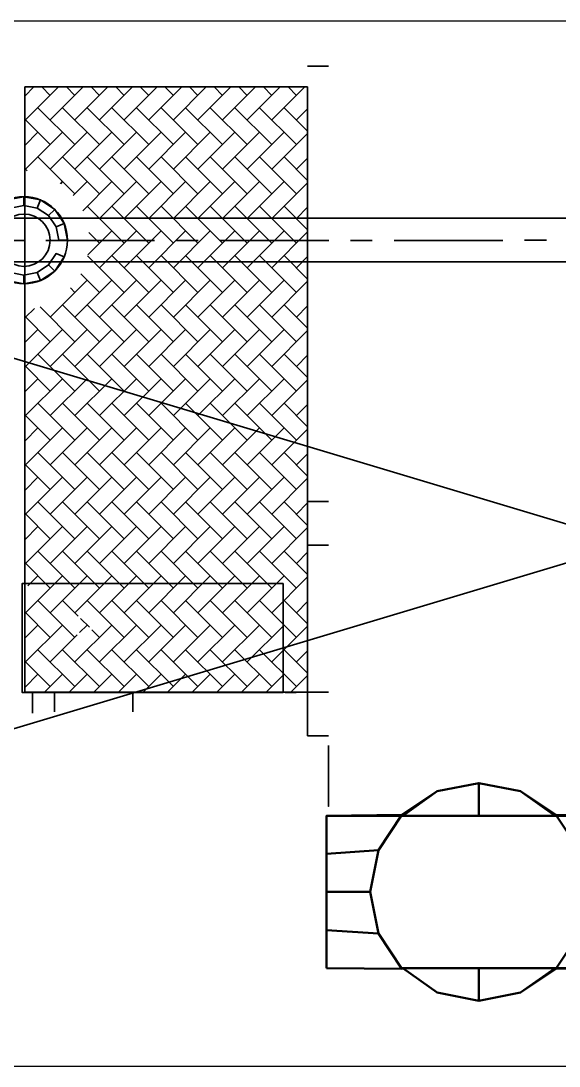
# Model space of a CAD drawing. Header units: millimetres. Extents: x -1838618 to -1600818, y -1770412 to -1553248.
# Drawn here: x -1805647 to -1804410, y -1695146 to -1692746 of the extents above; entities that cross this region are included whole.
import ezdxf

# ---------------------------------------------------------------- set-up
doc = ezdxf.new("R2010")
doc.units = ezdxf.units.MM
doc.header["$LTSCALE"] = 100
doc.linetypes.add('ACAD_ISO04W100', pattern=[30, 24, -3, 0, -3])
doc.linetypes.add('CENTER', pattern=[2, 1.25, -0.25, 0.25, -0.25])
for name, color, linetype in [('11', 7, 'Continuous'), ('412equipment', 6, 'Continuous'), ('416grating', 9, 'Continuous'), ('420beam', 112, 'Continuous')]:
    doc.layers.add(name, color=color, linetype=linetype)
doc.layers.add('Vent', color=181, linetype='Continuous', lineweight=30)
doc.styles.get("Standard").update_dxf_attribs({"font": 'gbenor.shx', "width": 0.9, "bigfont": 'gbcbig.shx'})

# ---------------------------------------------------------------- blocks, each defined once
blk = doc.blocks.new('F.O. PURIF.')
at = {"color": 9}
for p, q in [((-2852, 1538), (-2900, 1538)), ((-2852, 1438), (-2852, 1538)), ((-2450, 1438, 688), (-2450, 1483, 688)), ((-2270, 1438), (-2270, 1483)), ((-2900, 1438), (-2852, 1438)), ((-2852, 48), (-2852, 1438)), ((-2852, 1438), (-2202, 1438)), ((-2813.1, 1438), (-2852, 1399.1)), ((-2741.4, 1340.1), (-2826.2, 1424.9)), ((-2756.6, 1438), (-2797.9, 1396.6)), ((-2684.8, 1340.1), (-2769.7, 1424.9)), ((-2700, 1438), (-2741.4, 1396.6)), ((-2628.2, 1340.1), (-2713.1, 1424.9)), ((-2643.4, 1438), (-2684.8, 1396.6)), ((-2571.7, 1340.1), (-2656.5, 1424.9)), ((-2586.9, 1438), (-2628.2, 1396.6)), ((-2515.1, 1340.1), (-2599.9, 1424.9)), ((-2530.3, 1438), (-2571.7, 1396.6)), ((-2458.5, 1340.1), (-2543.4, 1424.9)), ((-2473.7, 1438), (-2515.1, 1396.6)), ((-2495, 1438, 688), (-2450, 1438, 688)), ((-2402, 1340.1), (-2486.8, 1424.9)), ((-2417.2, 1438), (-2458.5, 1396.6)), ((-2345.4, 1340.1), (-2430.2, 1424.9)), ((-2360.6, 1438), (-2402, 1396.6)), ((-2288.8, 1340.1), (-2373.7, 1424.9)), ((-2304, 1438), (-2345.4, 1396.6)), ((-2232.3, 1340.1), (-2317.1, 1424.9)), ((-2247.4, 1438), (-2288.8, 1396.6)), ((-2225, 1438), (-2270, 1438)), ((-2202, 1366.4), (-2260.5, 1424.9)), ((-2202, 1426.9), (-2232.3, 1396.6)), ((-2202, 1422.9), (-2204, 1424.9)), ((-2202, 1438), (-2202, 48)), ((-2797.9, 1340.1), (-2852, 1394.1)), ((-2769.7, 1368.3), (-2852, 1286)), ((-2826.2, 1368.3), (-2852, 1342.6)), ((-2713.1, 1368.3), (-2797.9, 1283.5)), ((-2656.5, 1368.3), (-2741.4, 1283.5)), ((-2599.9, 1368.3), (-2684.8, 1283.5)), ((-2543.4, 1368.3), (-2628.2, 1283.5)), ((-2486.8, 1368.3), (-2571.7, 1283.5)), ((-2430.2, 1368.3), (-2515.1, 1283.5)), ((-2373.7, 1368.3), (-2458.5, 1283.5)), ((-2317.1, 1368.3), (-2402, 1283.5)), ((-2260.5, 1368.3), (-2322.7, 1306.2)), ((-2204, 1368.3), (-2288.8, 1283.5)), ((-2741.4, 1226.9), (-2826.2, 1311.8)), ((-2684.8, 1226.9), (-2769.7, 1311.8)), ((-2628.2, 1226.9), (-2713.1, 1311.8)), ((-2571.7, 1226.9), (-2656.5, 1311.8)), ((-2515.1, 1226.9), (-2599.9, 1311.8)), ((-2458.5, 1226.9), (-2543.4, 1311.8)), ((-2402, 1226.9), (-2486.8, 1311.8)), ((-2345.4, 1226.9), (-2430.2, 1311.8)), ((-2356.1, 1294.2), (-2373.7, 1311.8)), ((-2328, 1300.9), (-2345.4, 1283.5)), ((-2232.3, 1226.9), (-2317.1, 1311.8)), ((-2202, 1253.2), (-2260.5, 1311.8)), ((-2202, 1313.7), (-2232.3, 1283.5)), ((-2202, 1309.8), (-2204, 1311.8)), ((-2797.9, 1226.9), (-2852, 1281)), ((-2330.3, 1268.4), (-2350.6, 1288.7)), ((-2769.7, 1255.2), (-2852, 1172.9)), ((-2826.2, 1255.2), (-2852, 1229.4)), ((-2713.1, 1255.2), (-2797.9, 1170.4)), ((-2656.5, 1255.2), (-2741.4, 1170.4)), ((-2599.9, 1255.2), (-2684.8, 1170.4)), ((-2543.4, 1255.2), (-2628.2, 1170.4)), ((-2486.8, 1255.2), (-2571.7, 1170.4)), ((-2430.2, 1255.2), (-2515.1, 1170.4)), ((-2373.7, 1255.2), (-2458.5, 1170.4)), ((-2317.1, 1255.2), (-2402, 1170.4)), ((-2260.5, 1255.2), (-2345.4, 1170.4)), ((-2288.8, 1226.9), (-2324.8, 1262.9)), ((-2204, 1255.2), (-2288.8, 1170.4)), ((-2741.4, 1113.8), (-2826.2, 1198.6)), ((-2684.8, 1113.8), (-2769.7, 1198.6)), ((-2628.2, 1113.8), (-2713.1, 1198.6)), ((-2571.7, 1113.8), (-2656.5, 1198.6)), ((-2515.1, 1113.8), (-2599.9, 1198.6)), ((-2458.5, 1113.8), (-2543.4, 1198.6)), ((-2402, 1113.8), (-2486.8, 1198.6)), ((-2345.4, 1113.8), (-2430.2, 1198.6)), ((-2288.8, 1113.8), (-2373.7, 1198.6)), ((-2232.3, 1113.8), (-2317.1, 1198.6)), ((-2202, 1140.1), (-2260.5, 1198.6)), ((-2209.4, 1193.2), (-2232.3, 1170.4)), ((-2797.9, 1113.8), (-2852, 1167.8)), ((-2769.7, 1142.1), (-2852, 1059.7)), ((-2826.2, 1142.1), (-2852, 1116.3)), ((-2713.1, 1142.1), (-2797.9, 1057.2)), ((-2656.5, 1142.1), (-2741.4, 1057.2)), ((-2599.9, 1142.1), (-2684.8, 1057.2)), ((-2543.4, 1142.1), (-2628.2, 1057.2)), ((-2486.8, 1142.1), (-2571.7, 1057.2)), ((-2430.2, 1142.1), (-2515.1, 1057.2)), ((-2373.7, 1142.1), (-2458.5, 1057.2)), ((-2317.1, 1142.1), (-2402, 1057.2)), ((-2260.5, 1142.1), (-2345.4, 1057.2)), ((-2204, 1142.1), (-2288.8, 1057.2)), ((-2900, 1100), (-2852, 1100)), ((-2852, 1100), (-2852, 1000)), ((-2741.4, 1000.6), (-2826.2, 1085.5)), ((-2684.8, 1000.6), (-2769.7, 1085.5)), ((-2628.2, 1000.6), (-2713.1, 1085.5)), ((-2571.7, 1000.6), (-2656.5, 1085.5)), ((-2515.1, 1000.6), (-2599.9, 1085.5)), ((-2458.5, 1000.6), (-2543.4, 1085.5)), ((-2402, 1000.6), (-2486.8, 1085.5)), ((-2345.4, 1000.6), (-2430.2, 1085.5)), ((-2288.8, 1000.6), (-2373.7, 1085.5)), ((-2232.3, 1000.6), (-2317.1, 1085.5)), ((-2202, 1027), (-2260.5, 1085.5)), ((-2202, 1087.5), (-2232.3, 1057.2)), ((-2202, 1083.5), (-2204, 1085.5)), ((-2797.9, 1000.6), (-2852, 1054.7)), ((-2769.7, 1028.9), (-2852, 946.6)), ((-2826.2, 1028.9), (-2852, 1003.2)), ((-2713.1, 1028.9), (-2797.9, 944.1)), ((-2656.5, 1028.9), (-2741.4, 944.1)), ((-2599.9, 1028.9), (-2684.8, 944.1)), ((-2543.4, 1028.9), (-2628.2, 944.1)), ((-2486.8, 1028.9), (-2571.7, 944.1)), ((-2430.2, 1028.9), (-2515.1, 944.1)), ((-2373.7, 1028.9), (-2458.5, 944.1)), ((-2317.1, 1028.9), (-2402, 944.1)), ((-2260.5, 1028.9), (-2345.4, 944.1)), ((-2204, 1028.9), (-2288.8, 944.1)), ((-2852, 1000), (-2900, 1000)), ((-2741.4, 887.5), (-2826.2, 972.4)), ((-2684.8, 887.5), (-2769.7, 972.4)), ((-2628.2, 887.5), (-2713.1, 972.4)), ((-2571.7, 887.5), (-2656.5, 972.4)), ((-2515.1, 887.5), (-2599.9, 972.4)), ((-2458.5, 887.5), (-2543.4, 972.4)), ((-2402, 887.5), (-2486.8, 972.4)), ((-2345.4, 887.5), (-2430.2, 972.4)), ((-2288.8, 887.5), (-2373.7, 972.4)), ((-2232.3, 887.5), (-2317.1, 972.4)), ((-2202, 913.8), (-2260.5, 972.4)), ((-2202, 974.3), (-2232.3, 944.1)), ((-2202, 970.4), (-2204, 972.4)), ((-2797.9, 887.5), (-2852, 941.6)), ((-2769.7, 915.8), (-2852, 833.4)), ((-2826.2, 915.8), (-2852, 890)), ((-2713.1, 915.8), (-2797.9, 830.9)), ((-2656.5, 915.8), (-2741.4, 830.9)), ((-2599.9, 915.8), (-2684.8, 830.9)), ((-2543.4, 915.8), (-2628.2, 830.9)), ((-2486.8, 915.8), (-2571.7, 830.9)), ((-2430.2, 915.8), (-2515.1, 830.9)), ((-2373.7, 915.8), (-2458.5, 830.9)), ((-2317.1, 915.8), (-2402, 830.9)), ((-2260.5, 915.8), (-2345.4, 830.9)), ((-2204, 915.8), (-2288.8, 830.9)), ((-2741.4, 774.4), (-2826.2, 859.2)), ((-2684.8, 774.4), (-2769.7, 859.2)), ((-2628.2, 774.4), (-2713.1, 859.2)), ((-2571.7, 774.4), (-2656.5, 859.2)), ((-2515.1, 774.4), (-2599.9, 859.2)), ((-2458.5, 774.4), (-2543.4, 859.2)), ((-2402, 774.4), (-2486.8, 859.2)), ((-2345.4, 774.4), (-2430.2, 859.2)), ((-2288.8, 774.4), (-2373.7, 859.2)), ((-2232.3, 774.4), (-2317.1, 859.2)), ((-2202, 800.7), (-2260.5, 859.2)), ((-2202, 861.2), (-2232.3, 830.9)), ((-2202, 857.3), (-2204, 859.2)), ((-2797.9, 774.4), (-2852, 828.4)), ((-2769.7, 802.7), (-2852, 720.3)), ((-2826.2, 802.7), (-2852, 776.9)), ((-2713.1, 802.7), (-2797.9, 717.8)), ((-2656.5, 802.7), (-2741.4, 717.8)), ((-2599.9, 802.7), (-2684.8, 717.8)), ((-2543.4, 802.7), (-2628.2, 717.8)), ((-2486.8, 802.7), (-2571.7, 717.8)), ((-2430.2, 802.7), (-2515.1, 717.8)), ((-2373.7, 802.7), (-2458.5, 717.8)), ((-2317.1, 802.7), (-2402, 717.8)), ((-2260.5, 802.7), (-2345.4, 717.8)), ((-2204, 802.7), (-2288.8, 717.8)), ((-2741.4, 661.2), (-2826.2, 746.1)), ((-2684.8, 661.2), (-2769.7, 746.1)), ((-2628.2, 661.2), (-2713.1, 746.1)), ((-2571.7, 661.2), (-2656.5, 746.1)), ((-2515.1, 661.2), (-2599.9, 746.1)), ((-2458.5, 661.2), (-2543.4, 746.1)), ((-2402, 661.2), (-2486.8, 746.1)), ((-2345.4, 661.2), (-2430.2, 746.1)), ((-2288.8, 661.2), (-2373.7, 746.1)), ((-2232.3, 661.2), (-2317.1, 746.1)), ((-2202, 687.5), (-2260.5, 746.1)), ((-2202, 748.1), (-2232.3, 717.8)), ((-2202, 744.1), (-2204, 746.1)), ((-2797.9, 661.2), (-2852, 715.3)), ((-2769.7, 689.5), (-2852, 607.2)), ((-2826.2, 689.5), (-2852, 663.7)), ((-2713.1, 689.5), (-2797.9, 604.7)), ((-2656.5, 689.5), (-2741.4, 604.7)), ((-2599.9, 689.5), (-2684.8, 604.7)), ((-2543.4, 689.5), (-2628.2, 604.7)), ((-2486.8, 689.5), (-2571.7, 604.7)), ((-2430.2, 689.5), (-2515.1, 604.7)), ((-2373.7, 689.5), (-2458.5, 604.7)), ((-2317.1, 689.5), (-2402, 604.7)), ((-2260.5, 689.5), (-2345.4, 604.7)), ((-2204, 689.5), (-2288.8, 604.7)), ((-2741.4, 548.1), (-2826.2, 633)), ((-2684.8, 548.1), (-2769.7, 633)), ((-2628.2, 548.1), (-2713.1, 633)), ((-2571.7, 548.1), (-2656.5, 633)), ((-2515.1, 548.1), (-2599.9, 633)), ((-2458.5, 548.1), (-2543.4, 633)), ((-2402, 548.1), (-2486.8, 633)), ((-2345.4, 548.1), (-2430.2, 633)), ((-2288.8, 548.1), (-2373.7, 633)), ((-2237.1, 552.9), (-2317.1, 633)), ((-2202, 574.4), (-2260.5, 633)), ((-2202, 634.9), (-2232.3, 604.7)), ((-2202, 631), (-2204, 633)), ((-2797.9, 548.1), (-2852, 602.2)), ((-2769.7, 576.4), (-2852, 494)), ((-2826.2, 576.4), (-2852, 550.6)), ((-2713.1, 576.4), (-2797.9, 491.5)), ((-2656.5, 576.4), (-2741.4, 491.5)), ((-2599.9, 576.4), (-2684.8, 491.5)), ((-2543.4, 576.4), (-2628.2, 491.5)), ((-2486.8, 576.4), (-2571.7, 491.5)), ((-2430.2, 576.4), (-2515.1, 491.5)), ((-2373.7, 576.4), (-2458.5, 491.5)), ((-2317.1, 576.4), (-2402, 491.5)), ((-2260.5, 576.4), (-2345.4, 491.5)), ((-2204, 576.4), (-2224.1, 556.3)), ((-2741.4, 435), (-2826.2, 519.8)), ((-2684.8, 435), (-2769.7, 519.8)), ((-2628.2, 435), (-2713.1, 519.8)), ((-2571.7, 435), (-2656.5, 519.8)), ((-2515.1, 435), (-2599.9, 519.8)), ((-2458.5, 435), (-2543.4, 519.8)), ((-2402, 435), (-2486.8, 519.8)), ((-2346.2, 435.7), (-2430.2, 519.8)), ((-2330.6, 476.7), (-2373.7, 519.8)), ((-2306.8, 509.5), (-2317.1, 519.8)), ((-2797.9, 435), (-2852, 489)), ((-2769.7, 463.2), (-2852, 380.9)), ((-2826.2, 463.2), (-2852, 437.5)), ((-2713.1, 463.2), (-2797.9, 378.4)), ((-2656.5, 463.2), (-2741.4, 378.4)), ((-2599.9, 463.2), (-2684.8, 378.4)), ((-2543.4, 463.2), (-2628.2, 378.4)), ((-2486.8, 463.2), (-2571.7, 378.4)), ((-2430.2, 463.2), (-2515.1, 378.4)), ((-2373.7, 463.2), (-2458.5, 378.4)), ((-2346.6, 433.7), (-2402, 378.4)), ((-2741.4, 321.8), (-2826.2, 406.7)), ((-2684.8, 321.8), (-2769.7, 406.7)), ((-2628.2, 321.8), (-2713.1, 406.7)), ((-2571.7, 321.8), (-2656.5, 406.7)), ((-2515.1, 321.8), (-2599.9, 406.7)), ((-2458.5, 321.8), (-2543.4, 406.7)), ((-2402, 321.8), (-2486.8, 406.7)), ((-2345.4, 321.8), (-2430.2, 406.7)), ((-2349.3, 382.3), (-2373.7, 406.7)), ((-2797.9, 321.8), (-2852, 375.9)), ((-2769.7, 350.1), (-2852, 267.8)), ((-2826.2, 350.1), (-2852, 324.3)), ((-2713.1, 350.1), (-2797.9, 265.3)), ((-2656.5, 350.1), (-2741.4, 265.3)), ((-2599.9, 350.1), (-2684.8, 265.3)), ((-2543.4, 350.1), (-2628.2, 265.3)), ((-2486.8, 350.1), (-2571.7, 265.3)), ((-2430.2, 350.1), (-2515.1, 265.3)), ((-2373.7, 350.1), (-2458.5, 265.3)), ((-2335.1, 332.1), (-2402, 265.3)), ((-2741.4, 208.7), (-2826.2, 293.5)), ((-2684.8, 208.7), (-2769.7, 293.5)), ((-2628.2, 208.7), (-2713.1, 293.5)), ((-2571.7, 208.7), (-2656.5, 293.5)), ((-2515.1, 208.7), (-2599.9, 293.5)), ((-2458.5, 208.7), (-2543.4, 293.5)), ((-2402, 208.7), (-2486.8, 293.5)), ((-2345.4, 208.7), (-2430.2, 293.5)), ((-2288.8, 208.7), (-2373.7, 293.5)), ((-2313.2, 297.5), (-2345.4, 265.3)), ((-2232.3, 208.7), (-2317.1, 293.5)), ((-2283.9, 270.2), (-2288.8, 265.3)), ((-2797.9, 208.7), (-2852, 262.7)), ((-2202, 235), (-2207.9, 240.9)), ((-2769.7, 237), (-2852, 154.6)), ((-2826.2, 237), (-2852, 211.2)), ((-2713.1, 237), (-2797.9, 152.1)), ((-2656.5, 237), (-2741.4, 152.1)), ((-2599.9, 237), (-2684.8, 152.1)), ((-2543.4, 237), (-2628.2, 152.1)), ((-2486.8, 237), (-2571.7, 152.1)), ((-2430.2, 237), (-2515.1, 152.1)), ((-2373.7, 237), (-2458.5, 152.1)), ((-2317.1, 237), (-2402, 152.1)), ((-2260.5, 237), (-2345.4, 152.1)), ((-2204, 237), (-2288.8, 152.1)), ((-2741.4, 95.5), (-2826.2, 180.4)), ((-2684.8, 95.5), (-2769.7, 180.4)), ((-2628.2, 95.5), (-2713.1, 180.4)), ((-2571.7, 95.5), (-2656.5, 180.4)), ((-2515.1, 95.5), (-2599.9, 180.4)), ((-2458.5, 95.5), (-2543.4, 180.4)), ((-2402, 95.5), (-2486.8, 180.4)), ((-2345.4, 95.5), (-2430.2, 180.4)), ((-2288.8, 95.5), (-2373.7, 180.4)), ((-2232.3, 95.5), (-2317.1, 180.4)), ((-2202, 121.9), (-2260.5, 180.4)), ((-2202, 182.4), (-2232.3, 152.1)), ((-2202, 178.4), (-2204, 180.4)), ((-2797.9, 95.5), (-2852, 149.6)), ((-2826.2, 123.8), (-2852, 98.1)), ((-2769.7, 123.8), (-2845.5, 48)), ((-2713.1, 123.8), (-2788.9, 48)), ((-2656.5, 123.8), (-2732.4, 48)), ((-2599.9, 123.8), (-2675.8, 48)), ((-2543.4, 123.8), (-2619.2, 48)), ((-2486.8, 123.8), (-2562.6, 48)), ((-2430.2, 123.8), (-2506.1, 48)), ((-2373.7, 123.8), (-2449.5, 48)), ((-2317.1, 123.8), (-2392.9, 48)), ((-2260.5, 123.8), (-2336.4, 48)), ((-2204, 123.8), (-2279.8, 48)), ((-2202, 48), (-2852, 48)), ((-2807, 48), (-2826.2, 67.3)), ((-2750.4, 48), (-2769.7, 67.3)), ((-2693.8, 48), (-2713.1, 67.3)), ((-2637.3, 48), (-2656.5, 67.3)), ((-2580.7, 48), (-2599.9, 67.3)), ((-2524.1, 48), (-2543.4, 67.3)), ((-2467.5, 48), (-2486.8, 67.3)), ((-2411, 48), (-2430.2, 67.3)), ((-2354.4, 48), (-2373.7, 67.3)), ((-2297.8, 48), (-2317.1, 67.3)), ((-2241.3, 48), (-2260.5, 67.3)), ((-2202, 69.2), (-2223.2, 48)), ((-2202, 65.3), (-2204, 67.3))]:
    blk.add_line(p, q, dxfattribs=at)
at = {"color": 9, "extrusion": (-1, -1e-16, 0)}
for p, q in [((-2220, 1438), (-2220, 1486)), ((-2220, 1486, -100), (-2220, 1438, -100)), ((-2220, 1438, -100), (-2220, 1438))]:
    blk.add_line(p, q, dxfattribs=at)
at = {"color": 9, "extrusion": (0, -1, 2e-16)}
for p, q in [((-2900, 1438, 570), (-2852, 1438, 570)), ((-2852, 1438, 470), (-2900, 1438, 470)), ((-2852, 1438, 570), (-2852, 1438, 470))]:
    blk.add_line(p, q, dxfattribs=at)
at = {"color": 9, "extrusion": (-1e-16, -1, -2e-16)}
for p, q in [((-2825.7, 1438.4, 1666.5), (-2825.7, 1438.4, 1627.5)), ((-2825.7, 1438.4, 1627.5), (-2800.7, 1438.4, 1627.5)), ((-2800.7, 1438.4, 1666.5), (-2825.7, 1438.4, 1666.5)), ((-2800.7, 1438.4, 1073.5), (-2825.7, 1438.4, 1073.5)), ((-2825.7, 1438.4, 1112.5), (-2800.7, 1438.4, 1112.5)), ((-2825.7, 1438.4, 1073.5), (-2825.7, 1438.4, 1112.5)), ((-2795.2, 1438.4, 1700), (-2756.2, 1438.4, 1700)), ((-2795.2, 1438.4, 1675), (-2795.2, 1438.4, 1700)), ((-2792.2, 1438.4, 1040), (-2753.2, 1438.4, 1040)), ((-2792.2, 1438.4, 1065), (-2792.2, 1438.4, 1040)), ((-2756.2, 1438.4, 1700), (-2756.2, 1438.4, 1675)), ((-2753.2, 1438.4, 1040), (-2753.2, 1438.4, 1065)), ((-2238.2, 1438.4, 1040), (-2238.2, 1438.4, 1065)), ((-2199.2, 1438.4, 1040), (-2238.2, 1438.4, 1040)), ((-2235.2, 1438.4, 1700), (-2235.2, 1438.4, 1675)), ((-2196.2, 1438.4, 1700), (-2235.2, 1438.4, 1700)), ((-2199.2, 1438.4, 1065), (-2199.2, 1438.4, 1040)), ((-2196.2, 1438.4, 1675), (-2196.2, 1438.4, 1700))]:
    blk.add_line(p, q, dxfattribs=at)
at = {"color": 9, "extrusion": (4e-16, 1, 0)}
for p, q in [((-2900, 0, -100), (-2852, 0, -100)), ((-2852, 0), (-2900, 0)), ((-2852, 0, -100), (-2852, 0))]:
    blk.add_line(p, q, dxfattribs=at)
at = {"color": 9, "extrusion": (-1, 1e-16, -2e-16)}
for centre, radius in [((-1630, 1300, 2900), 70), ((-1630, 1100, 2900), 57.5), ((-1630, 1200, 2900), 57.5), ((-1629.6, 50, 2900), 57.5)]:
    blk.add_circle(centre, radius, dxfattribs=at)
at = {"color": 9, "extrusion": (1, 0, 2e-16)}
blk.add_circle((1630, 1010, -2900), 47.5, dxfattribs=at)
at = {"color": 9, "extrusion": (-1e-16, -1, -2e-16)}
for centre in [(-2815.7, 1650, -1438.4), (-2815.7, 1090, -1438.4), (-2775.7, 1050, -1438.4), (-2775.7, 1690, -1438.4), (-2215.7, 1050, -1438.4), (-2215.7, 1690, -1438.4)]:
    blk.add_circle(centre, 4.5, dxfattribs=at)
at = {"color": 9}
for centre, radius in [((-2200.2, 399.9, 447.6), 100), ((-2200.2, 399.9, 397.6), 60)]:
    blk.add_circle(centre, radius, dxfattribs=at)
at = {"color": 9, "extrusion": (-1e-16, -1, -2e-16)}
blk.add_text('STARTER', height=42, dxfattribs=at).set_placement((-2626.7, 1542, -1262.4))
at = {"color": 9}
mesh = blk.add_polymesh((6, 3), dxfattribs=at)
for k, corner in enumerate([(-2195.7, 1188.4, 1070), (-2195.7, 1438.4, 1070), (-2195.7, 1438.4, 1070), (-2795.7, 1188.4, 1070), (-2795.7, 1438.4, 1070), (-2795.7, 1438.4, 1070), (-2795.7, 1188.4, 1670), (-2795.7, 1438.4, 1670), (-2795.7, 1438.4, 1070), (-2195.7, 1188.4, 1670), (-2195.7, 1438.4, 1670), (-2195.7, 1438.4, 1070), (-2195.7, 1188.4, 1670), (-2195.7, 1188.4, 1670), (-2195.7, 1188.4, 1070), (-2795.7, 1188.4, 1670), (-2795.7, 1188.4, 1670), (-2795.7, 1188.4, 1070)]):
    mesh.set_mesh_vertex(divmod(k, 3), corner)
mesh = blk.add_polymesh((2, 16), dxfattribs=dict(at, n_close=True))
for k, corner in enumerate([(-2300.2, 399.9, 647.6), (-2292.6, 361.6, 647.6), (-2270.9, 329.2, 647.6), (-2238.5, 307.5, 647.6), (-2200.2, 299.9, 647.6), (-2162, 307.5, 647.6), (-2129.5, 329.2, 647.6), (-2107.9, 361.6, 647.6), (-2100.2, 399.9, 647.6), (-2107.9, 438.2, 647.6), (-2129.5, 470.6, 647.6), (-2162, 492.3, 647.6), (-2200.2, 499.9, 647.6), (-2238.5, 492.3, 647.6), (-2270.9, 470.6, 647.6), (-2292.6, 438.2, 647.6), (-2280.2, 399.9, 697.6), (-2274.1, 369.3, 697.6), (-2256.8, 343.3, 697.6), (-2230.9, 326, 697.6), (-2200.2, 319.9, 697.6), (-2169.6, 326, 697.6), (-2143.7, 343.3, 697.6), (-2126.3, 369.3, 697.6), (-2120.2, 399.9, 697.6), (-2126.3, 430.5, 697.6), (-2143.7, 456.5, 697.6), (-2169.6, 473.8, 697.6), (-2200.2, 479.9, 697.6), (-2230.9, 473.8, 697.6), (-2256.8, 456.5, 697.6), (-2274.1, 430.5, 697.6)]):
    mesh.set_mesh_vertex(divmod(k, 16), corner)
blk = doc.blocks.new('A$C7F596DC5')
at = {"layer": 'Vent', "color": 2}
mesh = blk.add_polymesh((2, 16), dxfattribs=dict(at, m_close=True, n_close=True))
for k, corner in enumerate([(18500.6, -9375.1, 10350), (18500.6, -9287.6, 10350), (18500.6, -9200.1, 10350), (18500.6, -9112.6, 10350), (18500.6, -9025.1, 10350), (18675.6, -9025.1, 10350), (18850.6, -9025.1, 10350), (19025.6, -9025.1, 10350), (19200.6, -9025.1, 10350), (19200.6, -9112.6, 10350), (19200.6, -9200.1, 10350), (19200.6, -9287.6, 10350), (19200.6, -9375.1, 10350), (19025.6, -9375.1, 10350), (18850.6, -9375.1, 10350), (18675.6, -9375.1, 10350), (18673.8, -9376.8, 10750), (18619.7, -9295.7, 10750), (18600.6, -9200.1, 10750), (18619.7, -9104.4, 10750), (18673.8, -9023.3, 10750), (18755, -8969.1, 10750), (18850.6, -8950.1, 10750), (18946.3, -8969.1, 10750), (19027.4, -9023.3, 10750), (19081.6, -9104.4, 10750), (19100.6, -9200.1, 10750), (19081.6, -9295.7, 10750), (19027.4, -9376.8, 10750), (18946.3, -9431, 10750), (18850.6, -9450.1, 10750), (18755, -9431, 10750)]):
    mesh.set_mesh_vertex(divmod(k, 16), corner)
blk = doc.blocks.new('UPPER PLATFORM')
at = {"color": 9, "linetype": 'ACAD_ISO04W100', "ltscale": 100}
for p, q in [((-8800, -7200), (-800, -9600)), ((-8800, -9600), (-800, -7200))]:
    blk.add_line(p, q, dxfattribs=at)
at = {"linetype": 'CENTER', "ltscale": 2}
blk.add_line((-3094.2, -7702.81, 956.23), (-9148.54, -7706.13), dxfattribs=at)
at = {"layer": '11', "color": 3, "linetype": 'Continuous', "lineweight": 20}
blk.add_line((-8800, -7200), (-800, -7200), dxfattribs=at)
at = {"layer": '11', "color": 6, "linetype": 'Continuous', "lineweight": 20}
blk.add_line((-12791.48, -9600), (-800, -9600), dxfattribs=at)
at = {"layer": '420beam'}
for p, q in [((-9017.18, -7653.32), (-3083.21, -7653.32)), ((-3079.83, -7753.32), (-9018.17, -7753.32))]:
    blk.add_line(p, q, dxfattribs=at)
at = {"layer": '412equipment', "rotation": 180}
blk.add_blockref('F.O. PURIF.', (-8394.69, -7303.77, 319.25), dxfattribs=at)
at = {"layer": '416grating', "lineweight": -3}
blk.add_blockref('A$C7F596DC5', (-24000, 0), dxfattribs=at)

msp = doc.modelspace()

# ---------------------------------------------------------------- block references
at = {"color": 9, "linetype": 'ACAD_ISO04W100'}
msp.add_blockref('UPPER PLATFORM', (-1799445.3, -1685545.7), dxfattribs=at)

doc.saveas('drawing.dxf')
